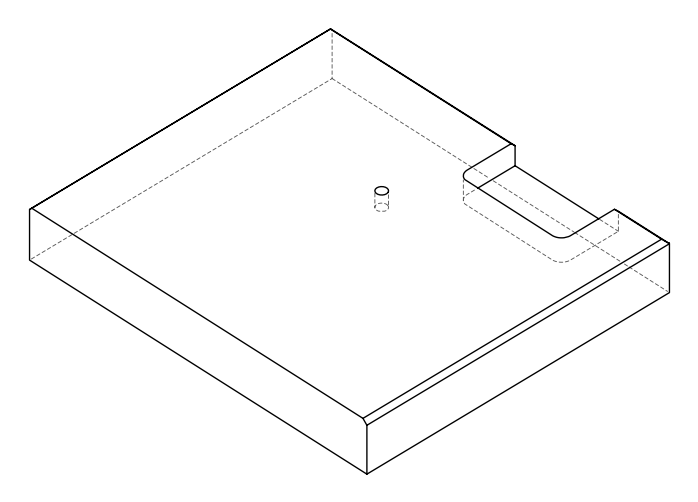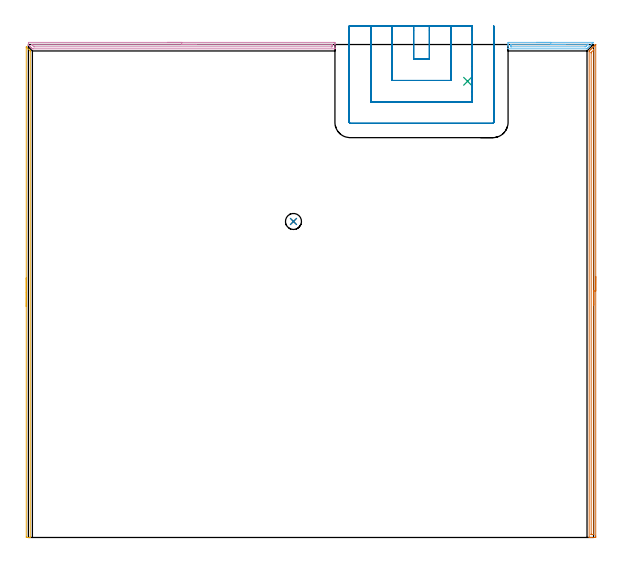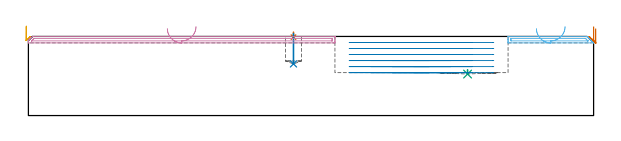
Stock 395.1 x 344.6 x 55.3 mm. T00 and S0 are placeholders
(PLAN: 8 operations, 4 tool changes, 24.8 min)
(1 SPOT_DRILL | STEP1POCKET | NXT0321_9005460120000 | 0.03 min | 1 mm3)
(2 DRILL_BLIND_HOLE_INTO_CENTER | STEP1POCKET | NXT0301_083 | 0.09 min | 1749 mm3)
(3 INDEXABLE_INSERT_DRILL_BLIND_HOLE_FROM_SOLID | STEP1POCKET_1 | NXT0302_036 | 0.02 min | 35739 mm3)
(4 AREA_MILL | FG_CHAMFER_SURFACE | UGT0205_001 | 3.59 min | 2202 mm3)
(5 AREA_MILL_1 | FG_CHAMFER_SURFACE_1 | UGT0205_001 | 2.89 min | 1338 mm3)
(6 AREA_MILL_2 | FG_CHAMFER_SURFACE_2 | UGT0205_001 | 1.09 min | 638 mm3)
(7 AREA_MILL_3 | FG_CHAMFER_SURFACE_3 | UGT0205_001 | 5.66 min | 3611 mm3)
(8 MILL_SLOT | SLOT_PARTIAL_RECTANGULAR | UGT0201_136 | Follow Part, ap 5, ae 75% | 11.48 min | 162979 mm3)
(TOOL NXT0321_9005460120000 | NC Spot Drill, 142deg, 12mm, Carbide, Uncoated | D12 PA142 FL30 Z2)
(TOOL NXT0301_083 | Carbide Drill 11.2mm [860.1-1120-056A1-MM 2214] | D11.2 PA140 FL72 Z2)
(TOOL NXT0302_036 | Index. Insert Drill 42mm [880-D4200L50-05] | D42 PA176 FL210 Z2)
(TOOL UGT0205_001 | Chamfer Mill 20 x 3 x 45 deg. | D20 FL50 Z2)
(TOOL UGT0201_136 | Carbide End Mill 20.0 | D20 FL30 Z4)
(OP 1 SPOT_DRILL)
G17 G21 G94 G90
T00 M6
G54
G17 G0 G90 X185.3 Y220.9 S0 M3
G43 Z65.3 H0
G94 G81 G98 Z54.818 F250. R58.3
G80
M5
M2
(OP 2 DRILL_BLIND_HOLE_INTO_CENTER)
G17 G21 G94 G90
T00 M6
G54
G17 G0 G90 X185.3 Y220.9 S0 M3
G43 Z65.3 H1
G94 G81 G98 Z36.1 F250. R57.3
G80
M5
M2
(OP 3 INDEXABLE_INSERT_DRILL_BLIND_HOLE_FROM_SOLID)
G17 G21 G94 G90
T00 M6
G54
G17 G0 G90 X307. Y318.9 S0 M3
G43 Z65.3 H1
G94 G81 G98 Z29. F250. R32.
G80
M5
M2
(OP 4 AREA_MILL)
G17 G21 G94 G90
T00 M6
G54
G17 G0 G90 X97.15 Y346.1 S1061 M3
G43 Z65.3 H0
Z60.8
G94 G1 X97.188 Z59.928 F250.
X97.302 Z59.064
X97.491 Z58.212
X97.753 Z57.38
X98.087 Z56.574
X98.49 Z55.8
X98.958 Z55.064
X99.49 Z54.372
X100.079 Z53.729
X100.722 Z53.14
X101.414 Z52.609
X102.15 Z52.14
X102.924 Z51.737
X103.73 Z51.403
X104.562 Z51.141
X105.413 Z50.952
X106.278 Z50.838
X107.15 Z50.8
X213.219
X213.705 Y346.099 Z50.801
X214.186 Y346.094 Z50.802
X214.291 Y346.091 Z50.805
X214.3 Y345.617 Z51.277
Y345.029 Z51.869
Y344.734 Z52.163
Y342.966 Z53.929
Y342.377 Z54.522
Y341.922 Z54.977
Y341.613 Z55.277
X214.292 Y341.602 Z55.288
X214.152 Y341.6 Z55.3
X3.269
X2.799 Y341.607 Z55.293
X2.752 Y341.648 Z55.252
X2.316 Y342.083 Z54.814
X2.257 Y342.143 Z54.756
X2.081 Y342.319 Z54.58
X2.021 Y342.377 Z54.519
X1.965 Y342.435 Z54.464
X1.783 Y342.616 Z54.283
X1.727 Y342.672 Z54.225
X1.673 Y342.727 Z54.172
X1.486 Y342.913 Z53.986
X1.432 Y342.966 Z53.931
X1.381 Y343.018 Z53.88
X1.189 Y343.21 Z53.688
X1.138 Y343.261 Z53.636
X1.089 Y343.31 Z53.589
X0.892 Y343.508 Z53.391
X0.843 Y343.555 Z53.342
X0.797 Y343.602 Z53.297
X0.595 Y343.805 Z53.094
X0.549 Y343.85 Z53.047
X0.42 Y343.98 Z52.92
X0.297 Y344.102 Z52.797
X0.107 Y344.292 Z52.606
X0.01 Y344.401 Z52.497
X0. Y344.734 Z52.166
Y345.617 Z51.282
Y345.912 Z50.987
X0.01 Y346.093 Z50.805
X0.047 Y346.1 Z50.8
X107.15
Y344.686 Z52.214
X212.143 Y344.685 Z52.215
X212.229 Y344.684 Z52.216
X212.271 Y344.682 Z52.218
X212.286 Y344.679 Z52.221
X212.29 Y344.671 Z52.229
X212.295 Y344.574 Z52.326
X212.299 Y344.36 Z52.54
Y343.85 Z53.05
X212.298 Y343.478 Z53.422
X212.29 Y343.101 Z53.799
X212.282 Y343.021 Z53.879
X212.238 Y343.019 Z53.881
X212.133 Y343.016 Z53.884
X211.922 Y343.014 Z53.886
X211.874
X4.112 Y343.015 Z53.885
X3.903 Y343.019 Z53.881
X3.854 Y343.021 Z53.879
X3.739 Y343.123 Z53.777
X3.549 Y343.307 Z53.593
X3.27 Y343.581 Z53.319
X2.249 Y344.601 Z52.299
X2.216 Y344.637 Z52.263
X2.185 Y344.673 Z52.227
X2.183 Y344.68 Z52.22
X2.187 Y344.681 Z52.219
X2.224 Y344.684 Z52.216
X2.378 Y344.686 Z52.214
X2.426
X107.15
X108.022 Z52.252
X108.886 Z52.366
X109.738 Z52.555
X110.57 Z52.817
X111.376 Z53.151
X112.15 Z53.554
X112.886 Z54.023
X113.578 Z54.554
X114.221 Z55.143
X114.81 Z55.786
X115.342 Z56.478
X115.81 Z57.214
X116.213 Z57.988
X116.547 Z58.794
X116.809 Z59.626
X116.998 Z60.478
X117.112 Z61.343
X117.15 Z62.214
G0 Z65.3
M5
M2
(OP 5 AREA_MILL_1)
G17 G21 G94 G90
T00 M6
G54
G17 G0 G90 X-1.5 Y161.45 S1061 M3
G43 Z65.3 H0
Z62.5
G94 G1 Y161.488 Z61.628 F250.
Y161.602 Z60.764
Y161.791 Z59.912
Y162.053 Z59.08
Y162.387 Z58.274
Y162.79 Z57.5
Y163.258 Z56.764
Y163.79 Z56.072
Y164.379 Z55.429
Y165.022 Z54.84
Y165.714 Z54.308
Y166.45 Z53.84
Y167.224 Z53.437
Y168.03 Z53.103
Y168.862 Z52.841
Y169.713 Z52.652
Y170.578 Z52.538
Y171.45 Z52.5
Y342.614
X-1.495 Y342.864 Z52.504
X-1.493 Y342.881 Z52.506
X-1.464 Y342.864 Z52.535
X-1.327 Y342.727 Z52.673
X-0.986 Y342.388 Z53.01
X0.786 Y340.616 Z54.782
X1.239 Y340.161 Z55.237
X1.301 Y340.095 Z55.281
X1.3 Y339.585 Z55.3
Y0.185
X1.297 Y0.009 Z55.288
X1.272 Y0.007 Z55.263
X0.875 Y0. Z54.875
X0.632 Z54.631
X-0.1 Z53.895
X-1.351 Z52.646
X-1.491 Y0.003 Z52.505
X-1.5 Y0.444 Z52.5
Y171.45
Y172.322 Z52.538
Y173.186 Z52.652
Y174.038 Z52.841
Y174.87 Z53.103
Y175.676 Z53.437
Y176.45 Z53.84
Y177.186 Z54.308
Y177.878 Z54.84
Y178.521 Z55.429
Y179.11 Z56.072
Y179.641 Z56.764
Y180.11 Z57.5
Y180.513 Z58.274
Y180.847 Z59.08
Y181.109 Z59.912
Y181.298 Z60.764
Y181.412 Z61.628
Y181.45 Z62.5
G0 Z65.3
M5
M2
(OP 6 AREA_MILL_2)
G17 G21 G94 G90
T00 M6
G54
G17 G0 G90 X355.15 Y346.1 S1061 M3
G43 Z65.3 H0
Z60.8
G94 G1 X355.188 Z59.928 F250.
X355.302 Z59.064
X355.491 Z58.212
X355.753 Z57.38
X356.087 Z56.574
X356.49 Z55.8
X356.959 Z55.064
X357.49 Z54.372
X358.079 Z53.729
X358.722 Z53.14
X359.414 Z52.609
X360.15 Z52.14
X360.924 Z51.737
X361.73 Z51.403
X362.562 Z51.141
X363.414 Z50.952
X364.278 Z50.838
X365.15 Z50.8
X394.766
X394.985 Y346.097 Z50.801
X394.952 Y346.059 Z50.839
X394.752 Y345.852 Z51.048
X394.456 Y345.555 Z51.343
X393.827 Y344.927 Z51.973
X393.635 Y344.734 Z52.163
X392.956 Y344.056 Z52.844
X392.752 Y343.85 Z53.046
X392.088 Y343.188 Z53.712
X391.868 Y342.966 Z53.93
X391.215 Y342.315 Z54.585
X390.984 Y342.083 Z54.814
X390.904 Y342.003 Z54.895
X390.642 Y341.742 Z55.158
X390.533 Y341.635 Z55.265
X390.501 Y341.607 Z55.293
X390.016 Y341.6 Z55.3
X335.4
X335.31 Y341.606 Z55.292
X335.3 Y341.817 Z55.081
Y343.452 Z53.447
Y343.85 Z53.046
Y344.049 Z52.848
Y344.734 Z52.163
Y344.933 Z51.965
X335.304 Y345.617 Z51.276
X335.308 Y346.09 Z50.804
X335.366 Y346.093 Z50.802
X335.844 Y346.1 Z50.8
X365.15
Y344.686 Z52.214
X390.952
X391.061 Y344.683 Z52.217
X391.113 Y344.68 Z52.22
X391.119 Y344.678 Z52.222
Y344.675 Z52.225
X391.101 Y344.653 Z52.247
X391.044 Y344.594 Z52.306
X390.968 Y344.518 Z52.382
X390.158 Y343.708 Z53.192
X390.016 Y343.566 Z53.334
X389.712 Y343.268 Z53.632
X389.512 Y343.074 Z53.826
X389.438 Y343.021 Z53.879
X389.079 Y343.014 Z53.886
X337.572
X337.408 Y343.016 Z53.884
X337.327 Y343.019 Z53.881
X337.313 Y343.021 Z53.879
X337.309 Y343.029 Z53.871
X337.304 Y343.054 Z53.846
X337.301 Y343.114 Z53.786
X337.3 Y343.285 Z53.615
Y343.85 Z53.05
X337.302 Y344.167 Z52.733
X337.309 Y344.487 Z52.413
X337.315 Y344.679 Z52.221
X337.669 Y344.686 Z52.214
X365.15
X366.022 Z52.252
X366.887 Z52.366
X367.738 Z52.555
X368.57 Z52.817
X369.376 Z53.151
X370.15 Z53.554
X370.886 Z54.023
X371.578 Z54.554
X372.221 Z55.143
X372.81 Z55.786
X373.342 Z56.478
X373.81 Z57.214
X374.213 Z57.988
X374.547 Z58.794
X374.809 Z59.626
X374.998 Z60.478
X375.112 Z61.343
X375.15 Z62.214
G0 Z65.3
M5
M2
(OP 7 AREA_MILL_3)
G17 G21 G94 G90
T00 M6
G54
G17 G0 G90 X396.6 Y182.347 S1061 M3
G43 Z65.3 H0
Z60.7
G94 G1 Y182.309 Z59.829 F250.
Y182.195 Z58.964
Y182.006 Z58.112
Y181.744 Z57.28
Y181.41 Z56.474
Y181.007 Z55.7
Y180.538 Z54.964
Y180.007 Z54.272
Y179.418 Z53.629
Y178.775 Z53.04
Y178.083 Z52.509
Y177.347 Z52.04
Y176.573 Z51.637
Y175.767 Z51.303
Y174.935 Z51.041
Y174.083 Z50.852
Y173.218 Z50.738
Y172.347 Z50.7
Y0.995
X396.599 Y0.632 Z50.701
X396.594 Y0.107 Z50.703
X396.591 Y0.009 Z50.705
X396.074 Y0. Z51.222
X393.413 Z53.882
X392.68 Z54.62
X392.435 Z54.865
X392.034 Z55.257
X392.003 Y0.009 Z55.288
X392. Y0.185 Z55.3
Y339.59
X392.007 Y340.1 Z55.293
X392.012 Y340.112 Z55.288
X392.383 Y340.484 Z54.915
X392.526 Y340.628 Z54.77
X392.939 Y341.039 Z54.361
X392.98 Y341.08 Z54.32
X393.278 Y341.378 Z54.021
X393.413 Y341.515 Z53.883
X393.804 Y341.904 Z53.496
X393.911 Y342.012 Z53.388
X394.172 Y342.273 Z53.126
X394.3 Y342.402 Z52.996
X394.669 Y342.769 Z52.63
X394.821 Y342.921 Z52.479
X395.066 Y343.167 Z52.232
X395.187 Y343.289 Z52.109
X395.534 Y343.634 Z51.765
X395.731 Y343.831 Z51.569
X395.961 Y344.061 Z51.337
X396.074 Y344.175 Z51.222
X396.393 Y344.491 Z50.906
X396.562 Y344.658 Z50.737
X396.592 Y344.676 Z50.706
X396.596 Y344.658 Z50.703
X396.599 Y344.644 Z50.701
X396.6 Y172.347 Z50.7
X395.186 Z52.114
X395.185 Y2.197 Z52.115
X395.184 Y2.086 Z52.116
X395.181 Y2.031 Z52.119
X395.18 Y2.012 Z52.12
X395.134 Y2.01 Z52.166
X394.715 Y2.002 Z52.585
X394.3 Y2. Z53.
X393.83 Y2.001 Z53.47
X393.558 Y2.005 Z53.742
X393.438 Y2.01 Z53.862
X393.421 Y2.012 Z53.879
X393.419 Y2.031 Z53.881
X393.416 Y2.086 Z53.884
X393.415 Y2.197 Z53.885
X393.414 Y2.42 Z53.886
Y338.694
X393.416 Y338.919 Z53.884
X393.419 Y339.03 Z53.881
X393.421 Y339.054 Z53.879
X393.434 Y339.073 Z53.866
X393.468 Y339.112 Z53.832
X393.676 Y339.325 Z53.624
X395.12 Y340.77 Z52.18
X395.157 Y340.805 Z52.143
X395.172 Y340.816 Z52.128
X395.178 Y340.817 Z52.122
X395.179 Y340.813 Z52.121
X395.183 Y340.705 Z52.117
X395.185 Y340.485 Z52.115
X395.186 Y172.347 Z52.114
Y171.475 Z52.152
Y170.61 Z52.266
Y169.759 Z52.455
Y168.927 Z52.718
Y168.121 Z53.051
Y167.347 Z53.454
Y166.611 Z53.923
Y165.919 Z54.454
Y165.276 Z55.043
Y164.686 Z55.687
Y164.155 Z56.379
Y163.686 Z57.114
Y163.284 Z57.888
Y162.95 Z58.694
Y162.687 Z59.526
Y162.499 Z60.378
Y162.385 Z61.243
Y162.347 Z62.114
G0 Z65.3
M5
M2
(OP 8 MILL_SLOT)
G17 G21 G94 G90
T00 M6
G54
G17 G0 G90 X269.3 Y357.6 S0 M3
G43 Z65.3 H0
Z51.083
G94 G1 Y354.6 F250.
Y334.5 F500.
X280.3
Y354.6
Y357.6 F250.
X254.3
Y354.6
Y319.5 F500.
X295.3
Y354.6
Y357.6 F250.
X239.3
Y354.6
Y304.5 F500.
X310.3
Y308.412
Y311.412 F250.
Y326.389 F500.
Y329.389 F250.
Y354.6 F500.
Y357.6 F250.
X224.3
Y354.6
Y290.2 F500.
G3 X225. Y289.5 R0.7
G1 X324.6
G3 X325.3 Y290.2 R0.7
G1 Y354.6
Y357.6 F250.
G0 X269.3 Z46.867
G1 Y354.6
Y334.5 F500.
X280.3
Y354.6
Y357.6 F250.
X254.3
Y354.6
Y319.5 F500.
X295.3
Y354.6
Y357.6 F250.
X239.3
Y354.6
Y304.5 F500.
X310.3
Y308.412
Y311.412 F250.
Y326.389 F500.
Y329.389 F250.
Y354.6 F500.
Y357.6 F250.
X224.3
Y354.6
Y290.2 F500.
G3 X225. Y289.5 R0.7
G1 X324.6
G3 X325.3 Y290.2 R0.7
G1 Y354.6
Y357.6 F250.
G0 X269.3 Z42.65
G1 Y354.6
Y334.5 F500.
X280.3
Y354.6
Y357.6 F250.
X254.3
Y354.6
Y319.5 F500.
X295.3
Y354.6
Y357.6 F250.
X239.3
Y354.6
Y304.5 F500.
X310.3
Y308.412
Y311.412 F250.
Y326.39 F500.
Y329.39 F250.
Y354.6 F500.
Y357.6 F250.
X224.3
Y354.6
Y290.2 F500.
G3 X225. Y289.5 R0.7
G1 X324.6
G3 X325.3 Y290.2 R0.7
G1 Y354.6
Y357.6 F250.
G0 X269.3 Z38.433
G1 Y354.6
Y334.5 F500.
X280.3
Y354.6
Y357.6 F250.
X254.3
Y354.6
Y319.5 F500.
X295.3
Y354.6
Y357.6 F250.
X239.3
Y354.6
Y304.5 F500.
X310.3
Y308.412
Y311.412 F250.
Y326.391 F500.
Y329.391 F250.
Y354.6 F500.
Y357.6 F250.
X224.3
Y354.6
Y290.2 F500.
G3 X225. Y289.5 R0.7
G1 X324.6
G3 X325.3 Y290.2 R0.7
G1 Y354.6
Y357.6 F250.
G0 X269.3 Z34.217
G1 Y354.6
Y334.5 F500.
X280.3
Y354.6
Y357.6 F250.
X254.3
Y354.6
Y319.5 F500.
X295.3
Y354.6
Y357.6 F250.
X239.3
Y354.6
Y304.5 F500.
X310.3
Y308.412
Y311.412 F250.
Y326.391 F500.
Y329.391 F250.
Y354.6 F500.
Y357.6 F250.
X224.3
Y354.6
Y290.2 F500.
G3 X225. Y289.5 R0.7
G1 X324.6
G3 X325.3 Y290.2 R0.7
G1 Y354.6
Y357.6 F250.
G0 X269.3 Z30.
G1 Y354.6
Y334.5 F500.
X280.3
Y354.6
Y357.6 F250.
X254.3
Y354.6
Y319.5 F500.
X295.3
Y354.6
Y357.6 F250.
X239.3
Y354.6
Y304.5 F500.
X310.3
Y308.412
Y311.412 F250.
Y326.39 F500.
Y329.39 F250.
Y354.6 F500.
Y357.6 F250.
X224.3
Y354.6
Y290.2 F500.
G3 X225. Y289.5 R0.7
G1 X324.6
G3 X325.3 Y290.2 R0.7
G1 Y354.6
Y357.6 F250.
G0 Z65.3
M5
M2
